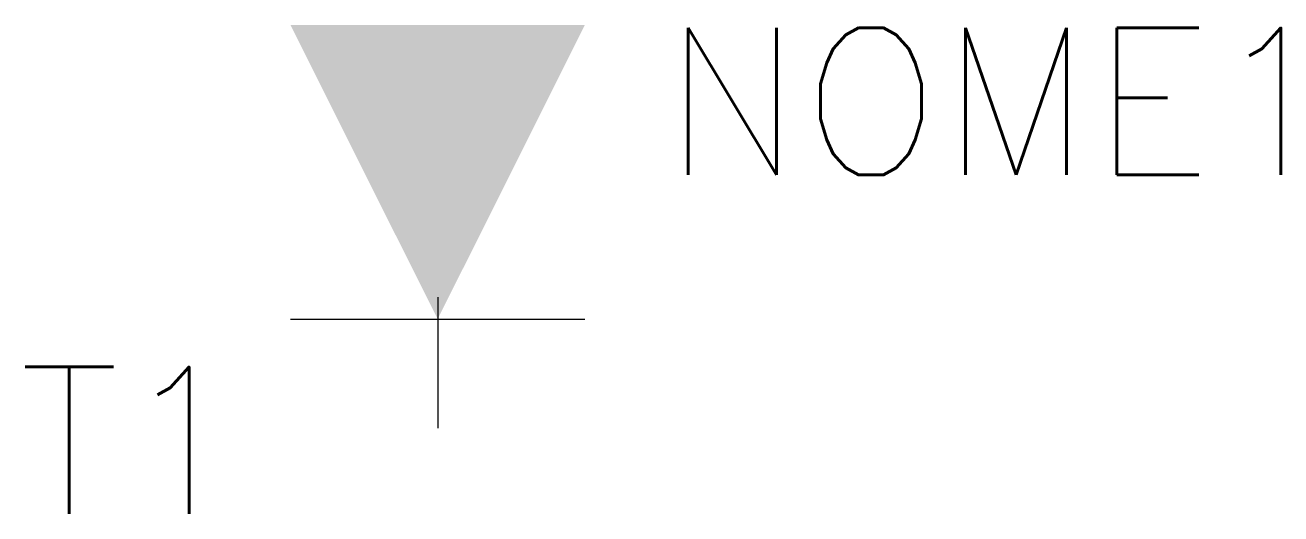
# Model space of a CAD drawing. Header units: millimetres. Extents: x -5.6 to 11.5, y -1.2 to 5.5.
import ezdxf
from ezdxf.enums import TextEntityAlignment as Align

# ---------------------------------------------------------------- set-up
doc = ezdxf.new("R2010")
doc.units = ezdxf.units.MM
doc.header["$LTSCALE"] = 10
doc.styles.add('ROMANS', font='romans.shx')

msp = doc.modelspace()

# ---------------------------------------------------------------- hatches: boundary and pattern name
h = msp.add_hatch(color=256)
h.paths.add_polyline_path([(2, 5.482), (0, 5.482), (0, 1.482)])
h.paths.add_polyline_path([(0, 1.482), (0, 5.482), (-2, 5.482)])

# ---------------------------------------------------------------- linework, layer by layer
for p, q in [((0, 1.781), (0, 0)), ((-2, 1.482), (2, 1.482))]:
    msp.add_line(p, q)

# ---------------------------------------------------------------- texts
at = {"style": 'ROMANS', "flags": 4}
msp.add_attdef('NOME1', text='', height=2, dxfattribs=at).set_placement((3.063, 4.444), align=Align.MIDDLE_LEFT)
msp.add_attdef('T1', text='', height=2, dxfattribs=at).set_placement((-2.609, -0.168), align=Align.MIDDLE_RIGHT)

doc.saveas('drawing.dxf')
